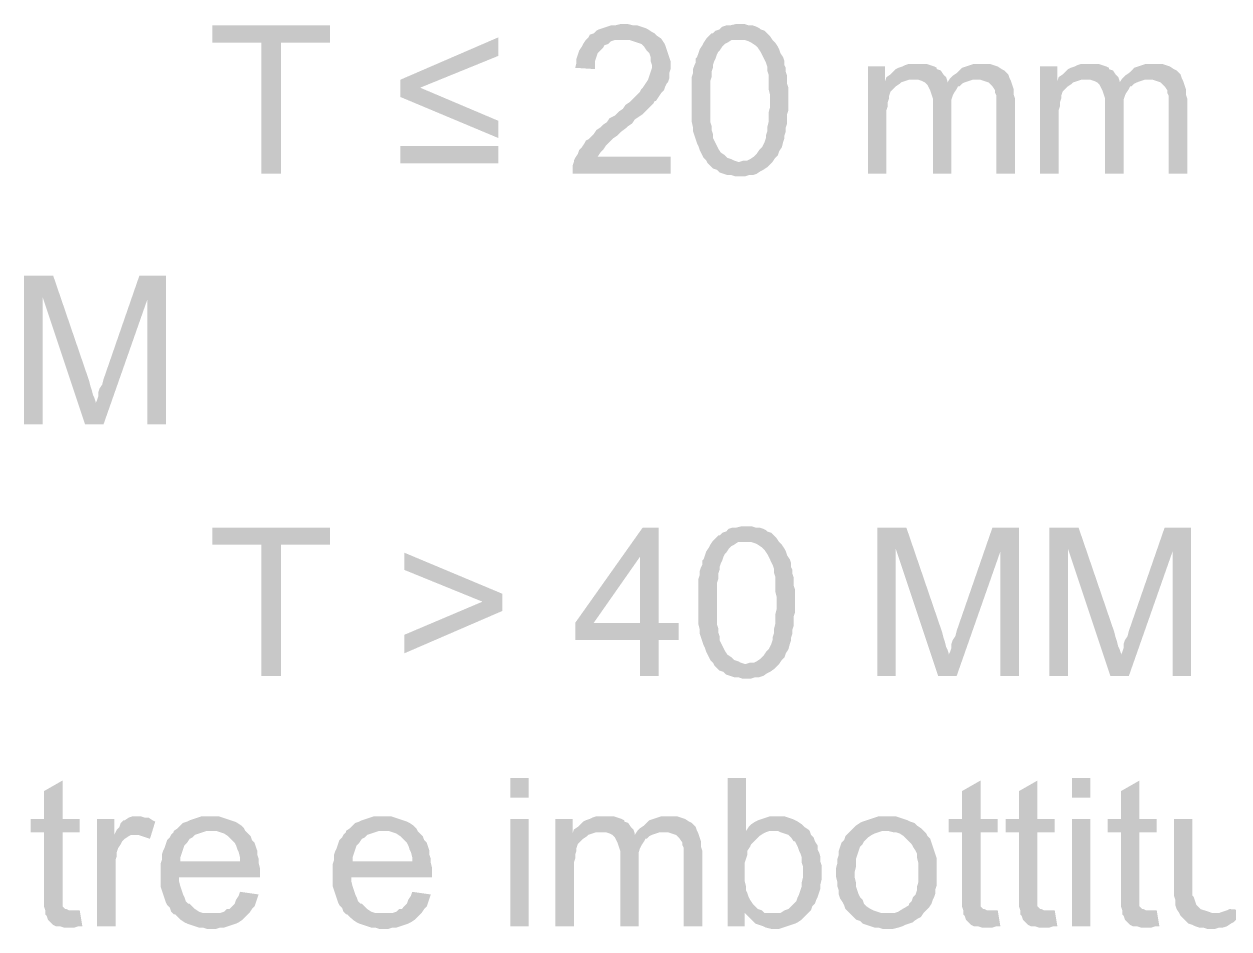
# Model space of a CAD drawing. Header units: millimetres. Extents: x -35.3 to 0.3, y 0.4 to 20.6.
# Drawn here: x -32.514 to -31.756, y 7.303 to 7.872 of the extents above; entities that cross this region are included whole.
import ezdxf

# ---------------------------------------------------------------- set-up
doc = ezdxf.new("R2010")
doc.units = ezdxf.units.MM
doc.layers.add('PDF _Riempimenti solidi', color=7, linetype='Continuous')

msp = doc.modelspace()

# ---------------------------------------------------------------- hatches: boundary and pattern name
at = {"layer": 'PDF _Riempimenti solidi', "transparency": 33554559}
for points in [[(-32.321, 7.87101), (-32.39517, 7.87101), (-32.39517, 7.86017), (-32.36433, 7.86017), (-32.36433, 7.77767), (-32.35183, 7.77767), (-32.35183, 7.86017), (-32.321, 7.86017)], [(-32.136, 7.87184), (-32.1385, 7.87184), (-32.14183, 7.87101), (-32.14433, 7.87101), (-32.14683, 7.87017), (-32.14933, 7.86934), (-32.15183, 7.86851), (-32.1535, 7.86767), (-32.15517, 7.86601), (-32.15767, 7.86517), (-32.1585, 7.86351), (-32.16017, 7.86184), (-32.16183, 7.85934), (-32.16267, 7.85767), (-32.16433, 7.85517), (-32.16517, 7.85267), (-32.166, 7.85017), (-32.166, 7.84767), (-32.16683, 7.84434), (-32.15433, 7.84351), (-32.15433, 7.84851), (-32.1535, 7.85101), (-32.15267, 7.85351), (-32.151, 7.85517), (-32.14933, 7.85684), (-32.1485, 7.85851), (-32.146, 7.85934), (-32.14433, 7.86101), (-32.14183, 7.86184), (-32.136, 7.86184), (-32.11267, 7.86267), (-32.11517, 7.86434), (-32.11683, 7.86601), (-32.1185, 7.86684), (-32.121, 7.86851), (-32.12267, 7.86934), (-32.12767, 7.87101), (-32.13017, 7.87101), (-32.1335, 7.87184)], [(-32.0635, 7.87184), (-32.066, 7.87184), (-32.06933, 7.87101), (-32.07183, 7.87101), (-32.07433, 7.87017), (-32.076, 7.86851), (-32.0785, 7.86767), (-32.08017, 7.86601), (-32.081, 7.86601), (-32.08267, 7.86434), (-32.08433, 7.86267), (-32.0635, 7.86184), (-32.06017, 7.86184), (-32.05767, 7.86101), (-32.056, 7.86017), (-32.0535, 7.85851), (-32.05183, 7.85684), (-32.05017, 7.85434), (-32.04933, 7.85267), (-32.0485, 7.85101), (-32.04767, 7.84934), (-32.04683, 7.84767), (-32.046, 7.84517), (-32.046, 7.84267), (-32.04517, 7.84017), (-32.04517, 7.83101), (-32.04433, 7.82767), (-32.04433, 7.81934), (-32.04517, 7.81601), (-32.04517, 7.81017), (-32.046, 7.80684), (-32.046, 7.80434), (-32.04683, 7.80184), (-32.04683, 7.80017), (-32.04767, 7.79767), (-32.0485, 7.79601), (-32.04933, 7.79434), (-32.051, 7.79267), (-32.05267, 7.79017), (-32.05433, 7.78851), (-32.05683, 7.78684), (-32.0585, 7.78601), (-32.061, 7.78601), (-32.0635, 7.78517), (-32.0835, 7.78434), (-32.08183, 7.78267), (-32.08017, 7.78101), (-32.07767, 7.78017), (-32.076, 7.77851), (-32.0735, 7.77767), (-32.071, 7.77684), (-32.0685, 7.77684), (-32.066, 7.77601), (-32.06017, 7.77601), (-32.05767, 7.77684), (-32.05517, 7.77684), (-32.05267, 7.77767), (-32.05017, 7.77934), (-32.0485, 7.78017), (-32.046, 7.78184), (-32.04267, 7.78517), (-32.041, 7.78767), (-32.03933, 7.78934), (-32.0385, 7.79184), (-32.03683, 7.79434), (-32.036, 7.79767), (-32.03517, 7.80017), (-32.03517, 7.80184), (-32.03433, 7.80434), (-32.03433, 7.80684), (-32.0335, 7.80934), (-32.0335, 7.81517), (-32.03267, 7.81767), (-32.03267, 7.83184), (-32.0335, 7.83434), (-32.0335, 7.83934), (-32.03433, 7.84184), (-32.03433, 7.84434), (-32.03517, 7.84601), (-32.03517, 7.84851), (-32.036, 7.85101), (-32.03767, 7.85351), (-32.0385, 7.85601), (-32.03933, 7.85767), (-32.041, 7.86017), (-32.04267, 7.86184), (-32.04433, 7.86434), (-32.046, 7.86601), (-32.04767, 7.86767), (-32.05017, 7.86851), (-32.051, 7.86934), (-32.05267, 7.87017), (-32.05517, 7.87101), (-32.05767, 7.87101), (-32.06017, 7.87184)], [(-32.21517, 7.86351), (-32.27683, 7.83684), (-32.27683, 7.82601), (-32.21517, 7.80017), (-32.21517, 7.81101), (-32.26433, 7.83184), (-32.21517, 7.85184)], [(-32.11267, 7.86267), (-32.136, 7.86184), (-32.13267, 7.86184), (-32.13017, 7.86101), (-32.12767, 7.86017), (-32.12517, 7.85934), (-32.1235, 7.85767), (-32.12183, 7.85517), (-32.12017, 7.85351), (-32.11933, 7.85101), (-32.11933, 7.84851), (-32.1185, 7.84601), (-32.1185, 7.84434), (-32.11933, 7.84184), (-32.121, 7.83684), (-32.12267, 7.83434), (-32.12433, 7.83184), (-32.12517, 7.83101), (-32.126, 7.82934), (-32.12933, 7.82601), (-32.13267, 7.82267), (-32.13517, 7.82101), (-32.13683, 7.81851), (-32.13933, 7.81684), (-32.14183, 7.81434), (-32.14517, 7.81267), (-32.14683, 7.81017), (-32.14933, 7.80851), (-32.151, 7.80684), (-32.1535, 7.80517), (-32.15517, 7.80267), (-32.15683, 7.80101), (-32.1585, 7.79934), (-32.16017, 7.79851), (-32.161, 7.79684), (-32.16267, 7.79434), (-32.16433, 7.79267), (-32.16517, 7.79017), (-32.16683, 7.78767), (-32.16767, 7.78601), (-32.16767, 7.78517), (-32.1685, 7.78267), (-32.1685, 7.77767), (-32.10683, 7.77767), (-32.10683, 7.78851), (-32.15267, 7.78851), (-32.151, 7.79101), (-32.14933, 7.79267), (-32.14767, 7.79517), (-32.14683, 7.79601), (-32.146, 7.79684), (-32.14433, 7.79851), (-32.14267, 7.80017), (-32.14017, 7.80184), (-32.13767, 7.80434), (-32.13433, 7.80684), (-32.1335, 7.80767), (-32.131, 7.80934), (-32.12933, 7.81184), (-32.12683, 7.81351), (-32.12433, 7.81517), (-32.12267, 7.81684), (-32.11933, 7.82017), (-32.11767, 7.82184), (-32.11683, 7.82351), (-32.116, 7.82351), (-32.11267, 7.82851), (-32.111, 7.83017), (-32.11017, 7.83267), (-32.10933, 7.83434), (-32.1085, 7.83517), (-32.10767, 7.83767), (-32.10767, 7.84101), (-32.10683, 7.84351), (-32.10683, 7.84851), (-32.10933, 7.85601), (-32.11017, 7.85851), (-32.111, 7.86017)], [(-32.08433, 7.86267), (-32.086, 7.86017), (-32.08683, 7.85851), (-32.0885, 7.85601), (-32.08933, 7.85351), (-32.09017, 7.85101), (-32.091, 7.85017), (-32.091, 7.84767), (-32.09183, 7.84601), (-32.09267, 7.84351), (-32.09267, 7.84101), (-32.0935, 7.83851), (-32.0935, 7.81017), (-32.09267, 7.80684), (-32.09267, 7.80434), (-32.09183, 7.80184), (-32.091, 7.79934), (-32.09017, 7.79684), (-32.08933, 7.79517), (-32.0885, 7.79267), (-32.086, 7.78767), (-32.08433, 7.78601), (-32.0835, 7.78434), (-32.0635, 7.78517), (-32.06433, 7.78517), (-32.06683, 7.78601), (-32.0685, 7.78684), (-32.071, 7.78767), (-32.07267, 7.78934), (-32.07517, 7.79101), (-32.07683, 7.79351), (-32.07767, 7.79517), (-32.08017, 7.80017), (-32.08017, 7.80267), (-32.081, 7.80517), (-32.081, 7.80767), (-32.08183, 7.81017), (-32.08183, 7.83601), (-32.081, 7.83851), (-32.081, 7.84184), (-32.08017, 7.84434), (-32.08017, 7.84601), (-32.07933, 7.84851), (-32.0785, 7.85017), (-32.07767, 7.85267), (-32.07683, 7.85434), (-32.076, 7.85517), (-32.07433, 7.85767), (-32.07267, 7.85934), (-32.071, 7.86017), (-32.0685, 7.86184), (-32.0635, 7.86184)], [(-31.97183, 7.84517), (-31.98267, 7.84517), (-31.98267, 7.77767), (-31.971, 7.77767), (-31.971, 7.81767), (-31.97017, 7.82017), (-31.97017, 7.82267), (-31.96933, 7.82517), (-31.96933, 7.82684), (-31.9685, 7.82934), (-31.96683, 7.83101), (-31.96517, 7.83267), (-31.96267, 7.83434), (-31.96183, 7.83517), (-31.97183, 7.83601)], [(-31.95183, 7.84684), (-31.95683, 7.84684), (-31.95933, 7.84601), (-31.961, 7.84517), (-31.9635, 7.84434), (-31.96517, 7.84351), (-31.96683, 7.84184), (-31.9685, 7.84017), (-31.971, 7.83851), (-31.95433, 7.83684), (-31.951, 7.83684), (-31.9485, 7.83601), (-31.94683, 7.83517), (-31.93267, 7.83517), (-31.93267, 7.83601), (-31.9335, 7.83851), (-31.93517, 7.84017), (-31.93683, 7.84267), (-31.93933, 7.84351), (-31.93933, 7.84434), (-31.941, 7.84517), (-31.946, 7.84684), (-31.9485, 7.84684)], [(-31.911, 7.84684), (-31.916, 7.84684), (-31.9185, 7.84601), (-31.921, 7.84517), (-31.9235, 7.84434), (-31.92517, 7.84267), (-31.92683, 7.84101), (-31.92933, 7.83934), (-31.931, 7.83767), (-31.91433, 7.83684), (-31.91183, 7.83684), (-31.90683, 7.83517), (-31.90433, 7.83267), (-31.90267, 7.83017), (-31.90267, 7.82851), (-31.90183, 7.82684), (-31.90183, 7.77767), (-31.89017, 7.77767), (-31.89017, 7.82517), (-31.891, 7.82767), (-31.891, 7.83101), (-31.89267, 7.83601), (-31.8935, 7.83767), (-31.89433, 7.84017), (-31.896, 7.84184), (-31.89683, 7.84267), (-31.8985, 7.84351), (-31.901, 7.84517), (-31.9035, 7.84601), (-31.906, 7.84684), (-31.9085, 7.84684)], [(-31.8635, 7.84517), (-31.87433, 7.84517), (-31.87433, 7.77767), (-31.86267, 7.77767), (-31.86267, 7.81767), (-31.86183, 7.82017), (-31.86183, 7.82267), (-31.861, 7.82517), (-31.861, 7.82684), (-31.86017, 7.82934), (-31.8585, 7.83101), (-31.85683, 7.83267), (-31.85433, 7.83434), (-31.8535, 7.83517), (-31.8635, 7.83601)], [(-31.8435, 7.84684), (-31.8485, 7.84684), (-31.851, 7.84601), (-31.85267, 7.84517), (-31.85517, 7.84434), (-31.85683, 7.84351), (-31.8585, 7.84184), (-31.86017, 7.84017), (-31.86267, 7.83851), (-31.846, 7.83684), (-31.84267, 7.83684), (-31.84017, 7.83601), (-31.8385, 7.83517), (-31.82433, 7.83517), (-31.82433, 7.83601), (-31.82517, 7.83851), (-31.82683, 7.84017), (-31.8285, 7.84267), (-31.831, 7.84351), (-31.831, 7.84434), (-31.83267, 7.84517), (-31.83517, 7.84601), (-31.83767, 7.84684), (-31.84017, 7.84684)], [(-31.80267, 7.84684), (-31.80767, 7.84684), (-31.81017, 7.84601), (-31.81517, 7.84434), (-31.81683, 7.84267), (-31.8185, 7.84101), (-31.821, 7.83934), (-31.82267, 7.83767), (-31.806, 7.83684), (-31.8035, 7.83684), (-31.801, 7.83601), (-31.7985, 7.83517), (-31.79767, 7.83434), (-31.796, 7.83267), (-31.79433, 7.83017), (-31.79433, 7.82851), (-31.7935, 7.82684), (-31.7935, 7.77767), (-31.78183, 7.77767), (-31.78183, 7.82517), (-31.78267, 7.82767), (-31.78267, 7.83101), (-31.7835, 7.83351), (-31.78433, 7.83601), (-31.78517, 7.83767), (-31.786, 7.84017), (-31.78767, 7.84184), (-31.7885, 7.84267), (-31.79017, 7.84351), (-31.79267, 7.84517), (-31.79517, 7.84601), (-31.79767, 7.84684), (-31.80017, 7.84684)], [(-31.971, 7.83851), (-31.97183, 7.83601), (-31.96183, 7.83517), (-31.95933, 7.83601), (-31.95683, 7.83684), (-31.95433, 7.83684)], [(-31.931, 7.83767), (-31.93267, 7.83517), (-31.94683, 7.83517), (-31.94517, 7.83351), (-31.94433, 7.83184), (-31.9435, 7.83017), (-31.94267, 7.82767), (-31.94183, 7.82517), (-31.94183, 7.77767), (-31.93017, 7.77767), (-31.93017, 7.82434), (-31.92933, 7.82684), (-31.9285, 7.82851), (-31.92683, 7.83101), (-31.926, 7.83267), (-31.92517, 7.83267), (-31.9235, 7.83434), (-31.92183, 7.83517), (-31.91933, 7.83601), (-31.91683, 7.83684), (-31.91433, 7.83684)], [(-31.86267, 7.83851), (-31.8635, 7.83601), (-31.8535, 7.83517), (-31.851, 7.83601), (-31.8485, 7.83684), (-31.846, 7.83684)], [(-31.82267, 7.83767), (-31.82433, 7.83517), (-31.8385, 7.83517), (-31.83683, 7.83351), (-31.83517, 7.83017), (-31.83433, 7.82767), (-31.8335, 7.82517), (-31.8335, 7.77767), (-31.82183, 7.77767), (-31.82183, 7.82434), (-31.821, 7.82684), (-31.82017, 7.82851), (-31.8185, 7.83101), (-31.81767, 7.83267), (-31.81683, 7.83267), (-31.81517, 7.83434), (-31.8135, 7.83517), (-31.811, 7.83601), (-31.8085, 7.83684), (-31.806, 7.83684)], [(-32.21517, 7.78434), (-32.21517, 7.79517), (-32.27683, 7.79517), (-32.27683, 7.78434)], [(-32.49517, 7.71351), (-32.5135, 7.71351), (-32.5135, 7.62017), (-32.50183, 7.62017), (-32.50183, 7.70017)], [(-32.49517, 7.71351), (-32.50183, 7.70017), (-32.47517, 7.62017), (-32.4685, 7.63351), (-32.4685, 7.63434), (-32.46933, 7.63684), (-32.47017, 7.63851), (-32.471, 7.64184), (-32.47183, 7.64434), (-32.47267, 7.64767)], [(-32.42433, 7.71351), (-32.441, 7.71351), (-32.4635, 7.64851), (-32.46433, 7.64517), (-32.466, 7.64267), (-32.46683, 7.64017), (-32.46683, 7.63767), (-32.46767, 7.63517), (-32.4685, 7.63351), (-32.47517, 7.62017), (-32.4635, 7.62017), (-32.436, 7.69851)], [(-32.42433, 7.71351), (-32.436, 7.69851), (-32.436, 7.62017), (-32.42433, 7.62017)], [(-32.321, 7.55517), (-32.39517, 7.55517), (-32.39517, 7.54434), (-32.36433, 7.54434), (-32.36433, 7.46184), (-32.35183, 7.46184), (-32.35183, 7.54434), (-32.321, 7.54434)], [(-32.11433, 7.55517), (-32.12433, 7.55517), (-32.16683, 7.49517), (-32.16683, 7.48434), (-32.126, 7.48434), (-32.126, 7.46184), (-32.11433, 7.46184), (-32.11433, 7.48434), (-32.10183, 7.48434), (-32.10183, 7.49517), (-32.15517, 7.49517), (-32.126, 7.53684)], [(-32.11433, 7.55517), (-32.126, 7.53684), (-32.126, 7.49517), (-32.15517, 7.49517), (-32.11433, 7.49517)], [(-32.05933, 7.55601), (-32.06183, 7.55601), (-32.06517, 7.55517), (-32.06767, 7.55517), (-32.07017, 7.55434), (-32.07183, 7.55267), (-32.07433, 7.55184), (-32.076, 7.55017), (-32.07683, 7.55017), (-32.0785, 7.54851), (-32.08017, 7.54684), (-32.05933, 7.54601), (-32.056, 7.54601), (-32.0535, 7.54517), (-32.05183, 7.54434), (-32.04933, 7.54267), (-32.04767, 7.54101), (-32.046, 7.53851), (-32.04267, 7.53184), (-32.04183, 7.52934), (-32.04183, 7.52684), (-32.041, 7.52434), (-32.041, 7.51517), (-32.04017, 7.51184), (-32.04017, 7.50351), (-32.041, 7.50017), (-32.041, 7.49434), (-32.04183, 7.49101), (-32.04183, 7.48851), (-32.04267, 7.48601), (-32.04267, 7.48434), (-32.0435, 7.48184), (-32.04517, 7.47851), (-32.04683, 7.47684), (-32.0485, 7.47434), (-32.05017, 7.47267), (-32.05267, 7.47101), (-32.05433, 7.47017), (-32.05683, 7.47017), (-32.05933, 7.46934), (-32.07933, 7.46851), (-32.07767, 7.46684), (-32.076, 7.46517), (-32.0735, 7.46434), (-32.07183, 7.46267), (-32.06683, 7.46101), (-32.06433, 7.46101), (-32.06183, 7.46017), (-32.056, 7.46017), (-32.0535, 7.46101), (-32.051, 7.46101), (-32.0485, 7.46184), (-32.046, 7.46351), (-32.04433, 7.46434), (-32.04183, 7.46601), (-32.04017, 7.46767), (-32.0385, 7.46934), (-32.03683, 7.47184), (-32.03517, 7.47351), (-32.03433, 7.47601), (-32.03267, 7.47851), (-32.03183, 7.48184), (-32.031, 7.48434), (-32.031, 7.48601), (-32.03017, 7.48851), (-32.03017, 7.49101), (-32.02933, 7.49351), (-32.02933, 7.49934), (-32.0285, 7.50184), (-32.0285, 7.51601), (-32.02933, 7.51851), (-32.02933, 7.52351), (-32.03017, 7.52601), (-32.03017, 7.52851), (-32.031, 7.53017), (-32.031, 7.53267), (-32.03183, 7.53517), (-32.0335, 7.53767), (-32.03433, 7.54017), (-32.03517, 7.54184), (-32.03683, 7.54434), (-32.0385, 7.54601), (-32.04017, 7.54851), (-32.04183, 7.55017), (-32.0435, 7.55184), (-32.046, 7.55267), (-32.04683, 7.55351), (-32.0485, 7.55434), (-32.051, 7.55517), (-32.0535, 7.55517), (-32.056, 7.55601)], [(-31.9585, 7.55517), (-31.97683, 7.55517), (-31.97683, 7.46184), (-31.96517, 7.46184), (-31.96517, 7.54184)], [(-31.9585, 7.55517), (-31.96517, 7.54184), (-31.9385, 7.46184), (-31.93183, 7.47517), (-31.93183, 7.47601), (-31.93267, 7.47851), (-31.9335, 7.48017), (-31.93433, 7.48351), (-31.93517, 7.48601), (-31.936, 7.48934)], [(-31.88767, 7.55517), (-31.90433, 7.55517), (-31.92683, 7.49017), (-31.92767, 7.48684), (-31.92933, 7.48434), (-31.93017, 7.48184), (-31.93017, 7.47934), (-31.931, 7.47684), (-31.93183, 7.47517), (-31.9385, 7.46184), (-31.92683, 7.46184), (-31.89933, 7.54017)], [(-31.88767, 7.55517), (-31.89933, 7.54017), (-31.89933, 7.46184), (-31.88767, 7.46184)], [(-31.85017, 7.55517), (-31.8685, 7.55517), (-31.8685, 7.46184), (-31.85683, 7.46184), (-31.85683, 7.54184)], [(-31.85017, 7.55517), (-31.85683, 7.54184), (-31.83017, 7.46184), (-31.8235, 7.47517), (-31.8235, 7.47601), (-31.82433, 7.47851), (-31.82517, 7.48017), (-31.826, 7.48351), (-31.82683, 7.48601), (-31.82767, 7.48934)], [(-31.77933, 7.55517), (-31.796, 7.55517), (-31.8185, 7.49017), (-31.81933, 7.48684), (-31.821, 7.48434), (-31.82183, 7.48184), (-31.82183, 7.47934), (-31.82267, 7.47684), (-31.8235, 7.47517), (-31.83017, 7.46184), (-31.8185, 7.46184), (-31.791, 7.54017)], [(-31.77933, 7.55517), (-31.791, 7.54017), (-31.791, 7.46184), (-31.77933, 7.46184)], [(-32.08017, 7.54684), (-32.08183, 7.54434), (-32.08267, 7.54267), (-32.08433, 7.54017), (-32.086, 7.53517), (-32.08683, 7.53434), (-32.08683, 7.53184), (-32.08767, 7.53017), (-32.0885, 7.52767), (-32.0885, 7.52517), (-32.08933, 7.52267), (-32.08933, 7.49434), (-32.0885, 7.49101), (-32.0885, 7.48851), (-32.08767, 7.48601), (-32.086, 7.48101), (-32.08517, 7.47934), (-32.08433, 7.47684), (-32.0835, 7.47517), (-32.08267, 7.47351), (-32.08183, 7.47184), (-32.08017, 7.47017), (-32.07933, 7.46851), (-32.05933, 7.46934), (-32.06017, 7.46934), (-32.06267, 7.47017), (-32.06433, 7.47101), (-32.06683, 7.47184), (-32.0685, 7.47351), (-32.071, 7.47517), (-32.07267, 7.47767), (-32.07517, 7.48267), (-32.076, 7.48434), (-32.076, 7.48684), (-32.07683, 7.48934), (-32.07683, 7.49184), (-32.07767, 7.49434), (-32.07767, 7.52017), (-32.07683, 7.52267), (-32.07683, 7.52601), (-32.076, 7.52851), (-32.076, 7.53017), (-32.07517, 7.53267), (-32.07433, 7.53434), (-32.0735, 7.53684), (-32.07267, 7.53851), (-32.07183, 7.53934), (-32.07017, 7.54184), (-32.0685, 7.54351), (-32.06683, 7.54434), (-32.06433, 7.54601), (-32.05933, 7.54601)], [(-32.27433, 7.53934), (-32.27433, 7.52851), (-32.22517, 7.50851), (-32.27433, 7.48767), (-32.27433, 7.47601), (-32.21267, 7.50267), (-32.21267, 7.51351)], [(-32.196, 7.38517), (-32.196, 7.39767), (-32.20767, 7.39767), (-32.20767, 7.38517)], [(-32.05933, 7.39767), (-32.071, 7.39767), (-32.071, 7.30434), (-32.06017, 7.30434), (-32.06017, 7.31267), (-32.04767, 7.31267), (-32.04933, 7.31434), (-32.05183, 7.31517), (-32.0535, 7.31684), (-32.05517, 7.31851), (-32.05683, 7.32101), (-32.05767, 7.32267), (-32.0585, 7.32517), (-32.05933, 7.32684), (-32.05933, 7.32934), (-32.06017, 7.33267), (-32.06017, 7.34434), (-32.0585, 7.34934), (-32.0585, 7.35184), (-32.05683, 7.35434), (-32.056, 7.35601), (-32.05433, 7.35767), (-32.051, 7.36101), (-32.0485, 7.36267), (-32.04683, 7.36351), (-32.04433, 7.36434), (-32.04183, 7.36434), (-32.05933, 7.36434)], [(-31.84267, 7.38517), (-31.84267, 7.39767), (-31.85434, 7.39767), (-31.85434, 7.38517)], [(-32.48933, 7.39601), (-32.501, 7.38934), (-32.501, 7.37184), (-32.50933, 7.37184), (-32.50933, 7.36351), (-32.501, 7.36351), (-32.501, 7.31684), (-32.50017, 7.31434), (-32.4835, 7.31434), (-32.48517, 7.31434), (-32.48683, 7.31517), (-32.48767, 7.31517), (-32.48933, 7.31684), (-32.48933, 7.36351), (-32.4785, 7.36351), (-32.4785, 7.37184), (-32.48933, 7.37184)], [(-31.91183, 7.39601), (-31.9235, 7.38934), (-31.9235, 7.37184), (-31.93183, 7.37184), (-31.93183, 7.36351), (-31.9235, 7.36351), (-31.9235, 7.31684), (-31.92267, 7.31434), (-31.906, 7.31434), (-31.90767, 7.31434), (-31.90933, 7.31517), (-31.91017, 7.31517), (-31.91183, 7.31684), (-31.91183, 7.36351), (-31.901, 7.36351), (-31.901, 7.37184), (-31.91183, 7.37184)], [(-31.876, 7.39601), (-31.88767, 7.38934), (-31.88767, 7.37184), (-31.896, 7.37184), (-31.896, 7.36351), (-31.88767, 7.36351), (-31.88767, 7.31684), (-31.88683, 7.31434), (-31.87017, 7.31434), (-31.87183, 7.31434), (-31.8735, 7.31517), (-31.87433, 7.31517), (-31.876, 7.31684), (-31.876, 7.36351), (-31.86517, 7.36351), (-31.86517, 7.37184), (-31.876, 7.37184)], [(-31.81183, 7.39601), (-31.8235, 7.38934), (-31.8235, 7.37184), (-31.83183, 7.37184), (-31.83183, 7.36351), (-31.8235, 7.36351), (-31.8235, 7.31684), (-31.82267, 7.31434), (-31.806, 7.31434), (-31.80767, 7.31434), (-31.80933, 7.31517), (-31.81017, 7.31517), (-31.81183, 7.31684), (-31.81183, 7.36351), (-31.801, 7.36351), (-31.801, 7.37184), (-31.81183, 7.37184)], [(-32.45683, 7.37184), (-32.46767, 7.37184), (-32.46767, 7.30434), (-32.456, 7.30434), (-32.456, 7.34601), (-32.45517, 7.34851), (-32.45517, 7.35101), (-32.45433, 7.35351), (-32.45267, 7.35601), (-32.45183, 7.35767), (-32.45017, 7.35934), (-32.44767, 7.36101), (-32.446, 7.36184), (-32.44267, 7.36184), (-32.45683, 7.36184)], [(-32.44267, 7.37351), (-32.44517, 7.37351), (-32.44767, 7.37267), (-32.45017, 7.37101), (-32.451, 7.37101), (-32.45267, 7.36934), (-32.4535, 7.36684), (-32.45517, 7.36517), (-32.45683, 7.36184), (-32.44183, 7.36184), (-32.43933, 7.36101), (-32.43433, 7.35934), (-32.431, 7.37017), (-32.43267, 7.37101), (-32.43517, 7.37267), (-32.43767, 7.37267), (-32.44017, 7.37351)], [(-32.396, 7.37351), (-32.40183, 7.37351), (-32.40433, 7.37267), (-32.40683, 7.37184), (-32.40933, 7.37101), (-32.411, 7.37017), (-32.4135, 7.36934), (-32.41517, 7.36767), (-32.41683, 7.36601), (-32.41933, 7.36434), (-32.39267, 7.36434), (-32.39017, 7.36351), (-32.38767, 7.36267), (-32.38517, 7.36101), (-32.3835, 7.35934), (-32.38183, 7.35767), (-32.381, 7.35684), (-32.38017, 7.35517), (-32.37933, 7.35267), (-32.3785, 7.35101), (-32.37767, 7.34767), (-32.37767, 7.34517), (-32.41517, 7.34517), (-32.366, 7.34434), (-32.366, 7.34684), (-32.36683, 7.34934), (-32.36683, 7.35184), (-32.36767, 7.35434), (-32.3685, 7.35684), (-32.37017, 7.35851), (-32.371, 7.36101), (-32.37267, 7.36267), (-32.37433, 7.36434), (-32.37517, 7.36601), (-32.37683, 7.36767), (-32.37933, 7.36934), (-32.381, 7.37017), (-32.3835, 7.37101), (-32.386, 7.37184), (-32.391, 7.37351), (-32.3935, 7.37351)], [(-32.28767, 7.37351), (-32.2935, 7.37351), (-32.296, 7.37267), (-32.301, 7.37101), (-32.30267, 7.37017), (-32.30517, 7.36934), (-32.30683, 7.36767), (-32.3085, 7.36601), (-32.311, 7.36434), (-32.28433, 7.36434), (-32.28183, 7.36351), (-32.27933, 7.36267), (-32.27683, 7.36101), (-32.27517, 7.35934), (-32.27267, 7.35684), (-32.27183, 7.35517), (-32.271, 7.35267), (-32.27017, 7.35101), (-32.26933, 7.34767), (-32.26933, 7.34517), (-32.30683, 7.34517), (-32.25767, 7.34434), (-32.25767, 7.34684), (-32.2585, 7.34934), (-32.2585, 7.35184), (-32.26017, 7.35684), (-32.26183, 7.35851), (-32.26267, 7.36101), (-32.26433, 7.36267), (-32.266, 7.36434), (-32.26683, 7.36601), (-32.2685, 7.36767), (-32.271, 7.36934), (-32.27267, 7.37017), (-32.27517, 7.37101), (-32.28017, 7.37267), (-32.28267, 7.37351), (-32.28517, 7.37351)], [(-32.196, 7.30434), (-32.196, 7.37184), (-32.20767, 7.37184), (-32.20767, 7.30434)], [(-32.1685, 7.37184), (-32.17933, 7.37184), (-32.17933, 7.30434), (-32.16767, 7.30434), (-32.16767, 7.34434), (-32.16683, 7.34684), (-32.16683, 7.34934), (-32.166, 7.35184), (-32.166, 7.35351), (-32.16517, 7.35601), (-32.16183, 7.35934), (-32.15933, 7.36101), (-32.1585, 7.36184), (-32.1685, 7.36267)], [(-32.1485, 7.37351), (-32.1535, 7.37351), (-32.156, 7.37267), (-32.15767, 7.37184), (-32.16017, 7.37101), (-32.16183, 7.37017), (-32.16517, 7.36684), (-32.16767, 7.36517), (-32.151, 7.36351), (-32.14767, 7.36351), (-32.14517, 7.36267), (-32.1435, 7.36184), (-32.12933, 7.36184), (-32.12933, 7.36267), (-32.13017, 7.36517), (-32.13183, 7.36684), (-32.1335, 7.36934), (-32.136, 7.37017), (-32.136, 7.37101), (-32.13767, 7.37184), (-32.14017, 7.37267), (-32.14267, 7.37351), (-32.14517, 7.37351)], [(-32.10767, 7.37351), (-32.11267, 7.37351), (-32.11517, 7.37267), (-32.12017, 7.37101), (-32.1235, 7.36767), (-32.126, 7.36601), (-32.12767, 7.36434), (-32.111, 7.36351), (-32.1085, 7.36351), (-32.106, 7.36267), (-32.1035, 7.36184), (-32.10267, 7.36101), (-32.101, 7.35934), (-32.09933, 7.35684), (-32.09933, 7.35517), (-32.0985, 7.35351), (-32.0985, 7.30434), (-32.08683, 7.30434), (-32.08683, 7.35184), (-32.08767, 7.35434), (-32.08767, 7.35767), (-32.0885, 7.36017), (-32.08933, 7.36267), (-32.09017, 7.36434), (-32.091, 7.36684), (-32.0935, 7.36934), (-32.09517, 7.37017), (-32.09767, 7.37184), (-32.10017, 7.37267), (-32.10267, 7.37351), (-32.10517, 7.37351)], [(-32.041, 7.37351), (-32.04433, 7.37351), (-32.04683, 7.37267), (-32.04933, 7.37184), (-32.05183, 7.37101), (-32.0535, 7.37017), (-32.056, 7.36851), (-32.05767, 7.36684), (-32.05933, 7.36434), (-32.03933, 7.36434), (-32.03767, 7.36351), (-32.03517, 7.36267), (-32.03267, 7.36184), (-32.031, 7.36017), (-32.02933, 7.35767), (-32.0285, 7.35767), (-32.02767, 7.35601), (-32.02683, 7.35434), (-32.026, 7.35184), (-32.02517, 7.35017), (-32.02433, 7.34767), (-32.02433, 7.34434), (-32.0235, 7.34184), (-32.0235, 7.33517), (-32.02433, 7.33184), (-32.02433, 7.32934), (-32.026, 7.32434), (-32.02683, 7.32267), (-32.02767, 7.32017), (-32.02933, 7.31851), (-32.03267, 7.31517), (-32.03517, 7.31434), (-32.03767, 7.31267), (-32.04183, 7.31267), (-32.0585, 7.31101), (-32.05683, 7.30934), (-32.0535, 7.30601), (-32.051, 7.30517), (-32.0485, 7.30434), (-32.04683, 7.30351), (-32.0435, 7.30267), (-32.0385, 7.30267), (-32.036, 7.30351), (-32.0335, 7.30434), (-32.0285, 7.30601), (-32.02683, 7.30684), (-32.02433, 7.30851), (-32.02267, 7.31017), (-32.02017, 7.31267), (-32.0185, 7.31434), (-32.01767, 7.31684), (-32.016, 7.31851), (-32.01517, 7.32101), (-32.01433, 7.32267), (-32.0135, 7.32517), (-32.01267, 7.32767), (-32.01267, 7.33017), (-32.01183, 7.33351), (-32.01183, 7.34267), (-32.01267, 7.34517), (-32.01267, 7.34851), (-32.0135, 7.35101), (-32.01433, 7.35267), (-32.01433, 7.35517), (-32.016, 7.35767), (-32.01683, 7.36017), (-32.0185, 7.36184), (-32.01933, 7.36434), (-32.02017, 7.36517), (-32.02267, 7.36684), (-32.02433, 7.36851), (-32.02683, 7.37017), (-32.0285, 7.37101), (-32.03017, 7.37184), (-32.03267, 7.37267), (-32.03517, 7.37351), (-32.03767, 7.37351)], [(-31.971, 7.37351), (-31.976, 7.37351), (-31.981, 7.37184), (-31.9835, 7.37101), (-31.986, 7.37017), (-31.98767, 7.36934), (-31.99017, 7.36767), (-31.99183, 7.36601), (-31.9935, 7.36434), (-31.97017, 7.36434), (-31.96683, 7.36351), (-31.96517, 7.36351), (-31.96267, 7.36267), (-31.96017, 7.36101), (-31.95683, 7.35767), (-31.95517, 7.35601), (-31.95433, 7.35434), (-31.95267, 7.35184), (-31.95183, 7.35017), (-31.95183, 7.34767), (-31.951, 7.34434), (-31.951, 7.33184), (-31.95183, 7.32934), (-31.95183, 7.32684), (-31.95267, 7.32434), (-31.95433, 7.32267), (-31.95517, 7.32017), (-31.95683, 7.31851), (-31.95683, 7.31767), (-31.95933, 7.31601), (-31.961, 7.31517), (-31.9635, 7.31351), (-31.966, 7.31267), (-31.971, 7.31267), (-31.9935, 7.31184), (-31.99183, 7.31017), (-31.99017, 7.30851), (-31.98767, 7.30767), (-31.986, 7.30601), (-31.9835, 7.30517), (-31.981, 7.30434), (-31.9785, 7.30351), (-31.976, 7.30351), (-31.9735, 7.30267), (-31.96683, 7.30267), (-31.9635, 7.30351), (-31.961, 7.30434), (-31.95933, 7.30517), (-31.95683, 7.30601), (-31.95433, 7.30684), (-31.9535, 7.30767), (-31.951, 7.30934), (-31.94933, 7.31017), (-31.94767, 7.31267), (-31.946, 7.31434), (-31.94433, 7.31601), (-31.94267, 7.31851), (-31.94183, 7.32101), (-31.941, 7.32267), (-31.94017, 7.32517), (-31.94017, 7.32767), (-31.93933, 7.33017), (-31.93933, 7.34684), (-31.94267, 7.35684), (-31.9435, 7.35934), (-31.94517, 7.36101), (-31.946, 7.36267), (-31.94767, 7.36434), (-31.94933, 7.36601), (-31.95183, 7.36767), (-31.9535, 7.36934), (-31.956, 7.37017), (-31.95767, 7.37101), (-31.96017, 7.37184), (-31.96267, 7.37267), (-31.96517, 7.37351), (-31.96767, 7.37351)], [(-31.84267, 7.30434), (-31.84267, 7.37184), (-31.85434, 7.37184), (-31.85434, 7.30434)], [(-31.7785, 7.37184), (-31.79017, 7.37184), (-31.79017, 7.32351), (-31.78933, 7.32101), (-31.78933, 7.31767), (-31.7885, 7.31517), (-31.78683, 7.31267), (-31.786, 7.31101), (-31.78267, 7.30767), (-31.781, 7.30601), (-31.7785, 7.30517), (-31.77683, 7.30434), (-31.77433, 7.30351), (-31.77183, 7.30351), (-31.76933, 7.30267), (-31.76433, 7.30267), (-31.76183, 7.30351), (-31.75933, 7.30351), (-31.75683, 7.30434), (-31.75433, 7.30601), (-31.75267, 7.30684), (-31.751, 7.30851), (-31.7485, 7.31017), (-31.74683, 7.31184), (-31.76433, 7.31267), (-31.766, 7.31267), (-31.7685, 7.31351), (-31.7735, 7.31517), (-31.776, 7.31767), (-31.77683, 7.32017), (-31.77767, 7.32267), (-31.7785, 7.32351), (-31.7785, 7.33434)], [(-32.41933, 7.36434), (-32.41933, 7.36351), (-32.421, 7.36184), (-32.42183, 7.36017), (-32.4235, 7.35851), (-32.42433, 7.35601), (-32.42517, 7.35351), (-32.426, 7.35184), (-32.42683, 7.34934), (-32.42683, 7.34601), (-32.42767, 7.34351), (-32.42767, 7.32934), (-32.42517, 7.32184), (-32.42433, 7.31934), (-32.4235, 7.31767), (-32.42183, 7.31601), (-32.421, 7.31351), (-32.41933, 7.31184), (-32.39517, 7.31267), (-32.401, 7.31267), (-32.4035, 7.31351), (-32.406, 7.31517), (-32.40767, 7.31684), (-32.40933, 7.31851), (-32.41017, 7.31851), (-32.41183, 7.32017), (-32.41267, 7.32267), (-32.4135, 7.32434), (-32.41517, 7.32934), (-32.416, 7.33267), (-32.416, 7.33517), (-32.36517, 7.33517), (-32.36517, 7.34101), (-32.366, 7.34434), (-32.41517, 7.34517), (-32.41517, 7.34767), (-32.41267, 7.35517), (-32.411, 7.35684), (-32.40933, 7.35934), (-32.40767, 7.36017), (-32.406, 7.36184), (-32.4035, 7.36267), (-32.401, 7.36351), (-32.3985, 7.36434), (-32.396, 7.36434)], [(-32.311, 7.36434), (-32.311, 7.36351), (-32.31267, 7.36184), (-32.3135, 7.36017), (-32.31517, 7.35851), (-32.31683, 7.35351), (-32.31767, 7.35184), (-32.3185, 7.34934), (-32.3185, 7.34601), (-32.31933, 7.34351), (-32.31933, 7.32934), (-32.3185, 7.32684), (-32.31767, 7.32434), (-32.31683, 7.32184), (-32.316, 7.31934), (-32.31517, 7.31767), (-32.3135, 7.31601), (-32.31267, 7.31351), (-32.311, 7.31184), (-32.28683, 7.31267), (-32.29267, 7.31267), (-32.29517, 7.31351), (-32.29767, 7.31517), (-32.29933, 7.31684), (-32.301, 7.31851), (-32.30183, 7.31851), (-32.3035, 7.32017), (-32.30433, 7.32267), (-32.30517, 7.32434), (-32.306, 7.32684), (-32.30683, 7.32934), (-32.30767, 7.33267), (-32.30767, 7.33517), (-32.25683, 7.33517), (-32.25683, 7.34101), (-32.25767, 7.34434), (-32.30683, 7.34517), (-32.30683, 7.34767), (-32.306, 7.35017), (-32.30517, 7.35267), (-32.30433, 7.35517), (-32.30267, 7.35684), (-32.301, 7.35934), (-32.29933, 7.36017), (-32.29767, 7.36184), (-32.29517, 7.36267), (-32.29267, 7.36351), (-32.29017, 7.36434), (-32.28767, 7.36434)], [(-32.16767, 7.36517), (-32.1685, 7.36267), (-32.1585, 7.36184), (-32.156, 7.36267), (-32.1535, 7.36351), (-32.151, 7.36351)], [(-32.12767, 7.36434), (-32.12933, 7.36184), (-32.1435, 7.36184), (-32.14183, 7.36017), (-32.14017, 7.35684), (-32.13933, 7.35434), (-32.1385, 7.35184), (-32.1385, 7.30434), (-32.12683, 7.30434), (-32.12683, 7.35101), (-32.126, 7.35351), (-32.12517, 7.35517), (-32.1235, 7.35767), (-32.12267, 7.35934), (-32.12183, 7.35934), (-32.12017, 7.36101), (-32.1185, 7.36184), (-32.116, 7.36267), (-32.1135, 7.36351), (-32.111, 7.36351)], [(-31.9935, 7.36434), (-31.99517, 7.36267), (-31.99683, 7.36101), (-31.99767, 7.35851), (-31.99933, 7.35684), (-32.00017, 7.35434), (-32.001, 7.35184), (-32.001, 7.34934), (-32.00183, 7.34684), (-32.00183, 7.34434), (-32.00267, 7.34101), (-32.00267, 7.33517), (-32.00183, 7.33184), (-32.00183, 7.32934), (-32.001, 7.32684), (-32.001, 7.32434), (-32.00017, 7.32184), (-31.9985, 7.31934), (-31.99767, 7.31767), (-31.99683, 7.31517), (-31.99517, 7.31351), (-31.9935, 7.31184), (-31.971, 7.31267), (-31.97433, 7.31267), (-31.97683, 7.31351), (-31.97933, 7.31434), (-31.981, 7.31517), (-31.9835, 7.31684), (-31.98517, 7.31851), (-31.986, 7.32101), (-31.98767, 7.32267), (-31.9885, 7.32434), (-31.99017, 7.32934), (-31.99017, 7.33184), (-31.991, 7.33517), (-31.991, 7.33851), (-31.99017, 7.34184), (-31.99017, 7.34684), (-31.98767, 7.35434), (-31.986, 7.35601), (-31.98517, 7.35767), (-31.98433, 7.35851), (-31.98267, 7.36017), (-31.98017, 7.36184), (-31.9785, 7.36267), (-31.976, 7.36351), (-31.9735, 7.36434), (-31.971, 7.36434)], [(-32.37767, 7.32601), (-32.3785, 7.32351), (-32.38017, 7.32101), (-32.381, 7.31851), (-32.38267, 7.31684), (-32.38433, 7.31517), (-32.386, 7.31517), (-32.38767, 7.31351), (-32.39017, 7.31267), (-32.39517, 7.31267), (-32.41933, 7.31184), (-32.4185, 7.31184), (-32.41517, 7.30851), (-32.41267, 7.30684), (-32.411, 7.30601), (-32.4085, 7.30517), (-32.4035, 7.30351), (-32.401, 7.30351), (-32.3985, 7.30267), (-32.39267, 7.30267), (-32.39017, 7.30351), (-32.38767, 7.30351), (-32.38267, 7.30517), (-32.38017, 7.30601), (-32.3785, 7.30684), (-32.376, 7.30851), (-32.37517, 7.30934), (-32.3735, 7.31101), (-32.37183, 7.31267), (-32.37017, 7.31517), (-32.3685, 7.31684), (-32.36767, 7.31934), (-32.36683, 7.32184), (-32.366, 7.32434)], [(-32.26933, 7.32601), (-32.27017, 7.32351), (-32.27183, 7.32101), (-32.27267, 7.31851), (-32.276, 7.31517), (-32.27767, 7.31517), (-32.27933, 7.31351), (-32.28183, 7.31267), (-32.28683, 7.31267), (-32.311, 7.31184), (-32.31017, 7.31184), (-32.30683, 7.30851), (-32.30433, 7.30684), (-32.30267, 7.30601), (-32.30017, 7.30517), (-32.29517, 7.30351), (-32.29267, 7.30351), (-32.29017, 7.30267), (-32.28433, 7.30267), (-32.28183, 7.30351), (-32.27933, 7.30351), (-32.27433, 7.30517), (-32.27183, 7.30601), (-32.27017, 7.30684), (-32.26767, 7.30851), (-32.26517, 7.31101), (-32.2635, 7.31267), (-32.26183, 7.31517), (-32.26017, 7.31684), (-32.25933, 7.31934), (-32.2585, 7.32184), (-32.25767, 7.32434)], [(-32.4785, 7.31434), (-32.50017, 7.31434), (-32.50017, 7.31184), (-32.49933, 7.31101), (-32.4985, 7.30851), (-32.49517, 7.30517), (-32.4935, 7.30434), (-32.491, 7.30434), (-32.4885, 7.30351), (-32.48183, 7.30351), (-32.47933, 7.30434), (-32.47683, 7.30434)], [(-31.901, 7.31434), (-31.92267, 7.31434), (-31.92267, 7.31184), (-31.92183, 7.31101), (-31.921, 7.30851), (-31.91767, 7.30517), (-31.916, 7.30434), (-31.9135, 7.30434), (-31.911, 7.30351), (-31.90433, 7.30351), (-31.90183, 7.30434), (-31.89933, 7.30434)], [(-31.86517, 7.31434), (-31.88683, 7.31434), (-31.88683, 7.31184), (-31.886, 7.31101), (-31.88517, 7.30851), (-31.8835, 7.30684), (-31.88183, 7.30517), (-31.88017, 7.30434), (-31.87767, 7.30434), (-31.87517, 7.30351), (-31.8685, 7.30351), (-31.866, 7.30434), (-31.8635, 7.30434)], [(-31.801, 7.31434), (-31.82267, 7.31434), (-31.82267, 7.31184), (-31.82183, 7.31101), (-31.821, 7.30851), (-31.81767, 7.30517), (-31.816, 7.30434), (-31.8135, 7.30434), (-31.811, 7.30351), (-31.80433, 7.30351), (-31.80183, 7.30434), (-31.79933, 7.30434)], [(-31.75517, 7.31517), (-31.75683, 7.31434), (-31.75933, 7.31351), (-31.76183, 7.31267), (-31.76433, 7.31267), (-31.74683, 7.31184), (-31.74517, 7.31434)], [(-32.04767, 7.31267), (-32.06017, 7.31267), (-32.0585, 7.31101), (-32.04183, 7.31267), (-32.04517, 7.31267)]]:
    msp.add_hatch(color=256, dxfattribs=at).paths.add_polyline_path(points)

doc.saveas('drawing.dxf')
